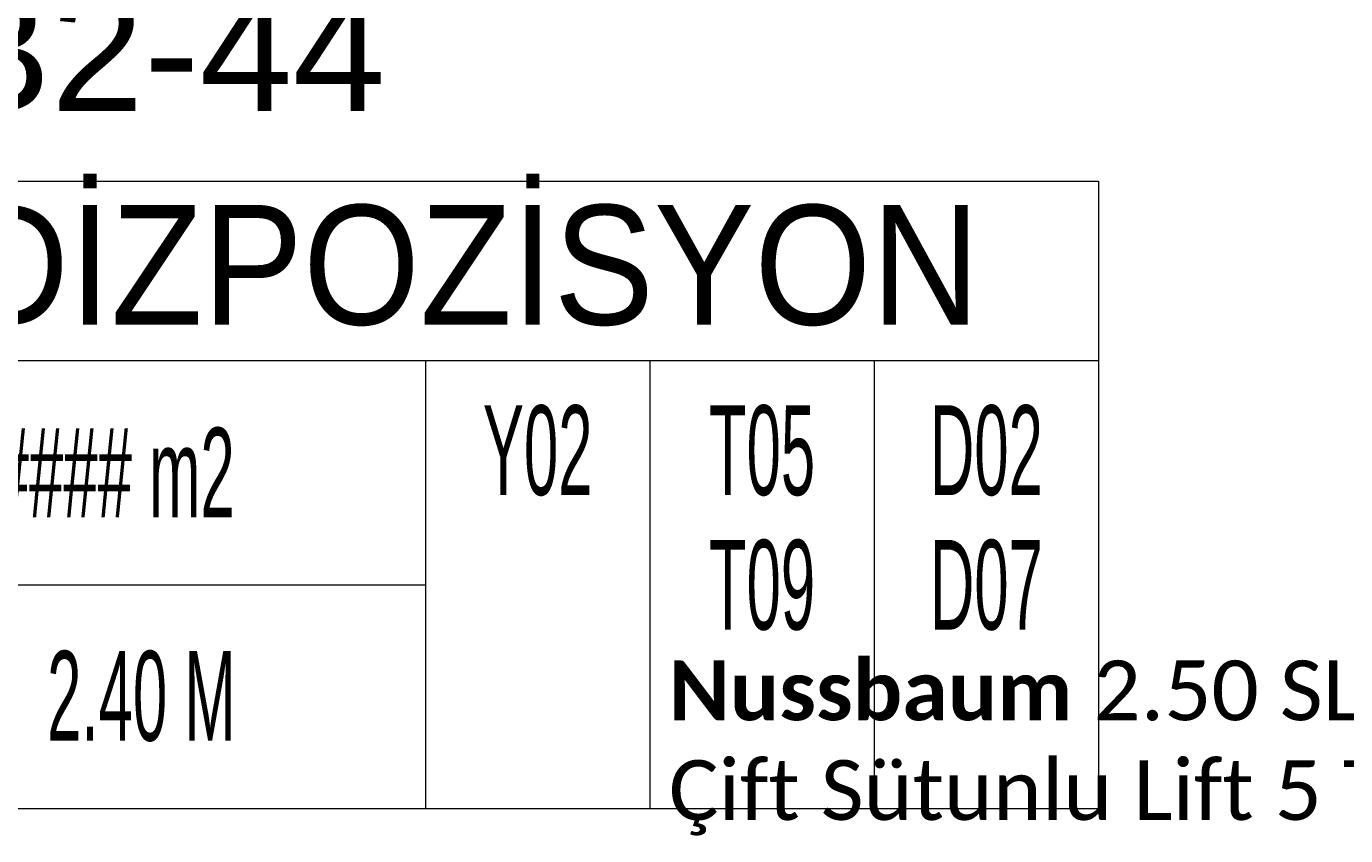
# Model space of a CAD drawing. Header units: metres. Extents: x -13316 to 152404, y -3899 to 30226.
# Drawn here: x 5096.9 to 5538, y 3635.6 to 3906.3 of the extents above; entities that cross this region are included whole.
import ezdxf
from ezdxf.enums import TextEntityAlignment as Align

# ---------------------------------------------------------------- set-up
doc = ezdxf.new("R2010")
doc.units = ezdxf.units.M
doc.header["$LTSCALE"] = 100
doc.header["$MEASUREMENT"] = 0
doc.layers.get('0').update_dxf_attribs({"color": 9, "lineweight": 9})
doc.layers.add('21_mahal200', color=9, linetype='Continuous', lineweight=9)
doc.layers.add('32-ekipman', color=9, linetype='Continuous', lineweight=9)
doc.styles.add('Arial', font='arial.ttf', dxfattribs={"height": 2.5})
doc.styles.add('MuuM_TEXT-STANDART', font='ARIALN.TTF')

# ---------------------------------------------------------------- blocks, each defined once
blk = doc.blocks.new('0_roomno2')
blk.add_lwpolyline([(19.375, -10.5), (0, -10.5), (0, 0), (19.375, 0)], close=True)
for points in [[(0, -3), (19.375, -3)], [(8.125, -3), (8.125, -10.5)], [(11.875, -3), (11.875, -10.5)], [(15.625, -3), (15.625, -10.5)], [(0, -6.75), (8.125, -6.75)]]:
    blk.add_lwpolyline(points)
at = {"style": 'MuuM_TEXT-STANDART', "width": 0.6}
blk.add_text('H:', height=1.5, dxfattribs=at).set_placement((0.35, -8.608), align=Align.MIDDLE_LEFT)
at = {"style": 'Arial'}
blk.add_attdef('ODANO', (0, 1.17), '', height=2, dxfattribs=at)
blk.add_attdef('MEKANADI', text='', height=2, dxfattribs=at).set_placement((0.35, -3), align=Align.BOTTOM_LEFT)
at = {"style": 'MuuM_TEXT-STANDART', "width": 0.6}
for tag, p in [('YER01', (10, -4.5)), ('TAVAN01', (13.75, -4.5)), ('DUVAR01', (17.5, -4.5)), ('YER02', (10, -6.75)), ('TAVAN02', (13.75, -6.75)), ('DUVAR02', (17.5, -6.75)), ('YER03', (10, -9)), ('TAVAN03', (13.75, -9)), ('DUVAR03', (17.5, -9))]:
    blk.add_attdef(tag, text='', height=1.5, dxfattribs=at).set_placement(p, align=Align.MIDDLE_CENTER)
for tag, p in [('M2', (0.35, -4.875)), ('TEMIZTAVANYUKSEKLIGI', (1.8, -8.608))]:
    blk.add_attdef(tag, text='', height=1.5, dxfattribs=at).set_placement(p, align=Align.MIDDLE_LEFT)
blk = doc.blocks.new('2.bod.Mimari')
at = {"layer": '21_mahal200'}
ref = blk.add_blockref('0_roomno2', (4747.86, -5095.44), dxfattribs=dict(at, xscale=20, yscale=20, zscale=20))
ref.add_attrib('ODANO', 'B2-44', (4747.86, -5072.04), dxfattribs={"layer": '0', "height": 40, "style": 'Arial'})
ref.add_attrib('MEKANADI', 'DİZPOZİSYON', dxfattribs={"layer": '0', "height": 40, "style": 'Arial', "width": 0.9}).set_placement((4754.86, -5155.44), align=Align.BOTTOM_LEFT)
ref.add_attrib('M2', '##### m2', dxfattribs={"layer": '0', "height": 30, "style": 'MuuM_TEXT-STANDART', "width": 0.6}).set_placement((4754.86, -5192.94), align=Align.MIDDLE_LEFT)
ref.add_attrib('TEMIZTAVANYUKSEKLIGI', '2.40 M', dxfattribs={"layer": '0', "height": 30, "style": 'MuuM_TEXT-STANDART', "width": 0.6}).set_placement((4783.86, -5267.6), align=Align.MIDDLE_LEFT)
ref.add_attrib('YER01', 'Y02', dxfattribs={"layer": '0', "height": 30, "style": 'MuuM_TEXT-STANDART', "width": 0.6}).set_placement((4947.86, -5185.44), align=Align.MIDDLE_CENTER)
ref.add_attrib('TAVAN01', 'T05', dxfattribs={"layer": '0', "height": 30, "style": 'MuuM_TEXT-STANDART', "width": 0.6}).set_placement((5022.86, -5185.44), align=Align.MIDDLE_CENTER)
ref.add_attrib('DUVAR01', 'D02', dxfattribs={"layer": '0', "height": 30, "style": 'MuuM_TEXT-STANDART', "width": 0.6}).set_placement((5097.86, -5185.44), align=Align.MIDDLE_CENTER)
ref.add_attrib('TAVAN02', 'T09', dxfattribs={"layer": '0', "height": 30, "style": 'MuuM_TEXT-STANDART', "width": 0.6}).set_placement((5022.86, -5230.44), align=Align.MIDDLE_CENTER)
ref.add_attrib('DUVAR02', 'D07', dxfattribs={"layer": '0', "height": 30, "style": 'MuuM_TEXT-STANDART', "width": 0.6}).set_placement((5097.86, -5230.44), align=Align.MIDDLE_CENTER)
at = {"layer": '32-ekipman', "ltscale": 2, "insert": (4991.73, -5255.78), "char_height": 20, "width": 332.13, "attachment_point": 1, "style": 'Arial'}
blk.add_mtext('{\\fCalibri|b1|i0|c162|p34;Nussbaum\\fCalibri|b0|i0|c0|p34; 2.50 SL\\PÇift Sütunlu Lift 5 Ton}', dxfattribs=at)

msp = doc.modelspace()

# ---------------------------------------------------------------- block references
msp.add_blockref('2.bod.Mimari', (320, 8950))

doc.saveas('drawing.dxf')
